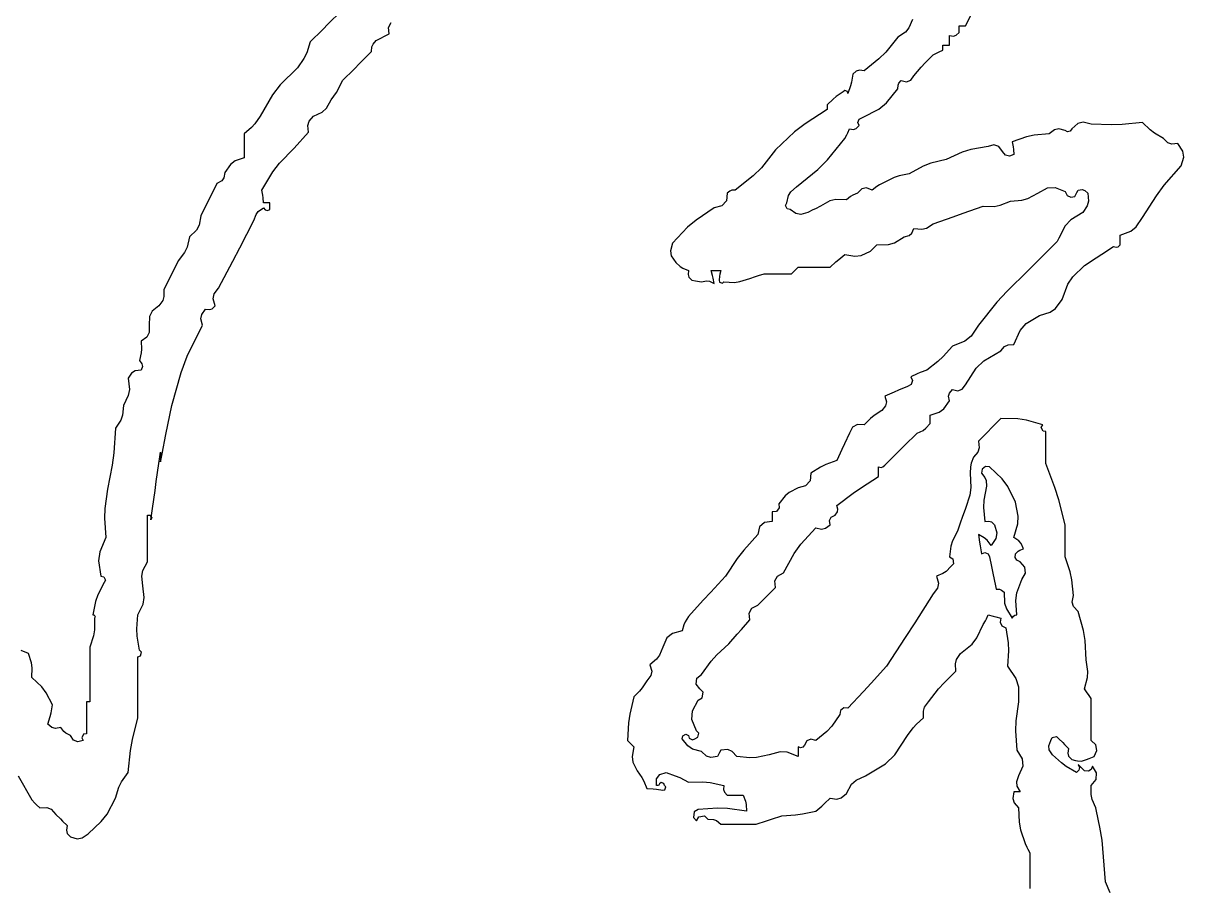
# Model space of a CAD drawing. Header units: inches. Extents: x 0 to 508000, y 0 to 738838.
# Drawn here: x 506960.8 to 507056.8, y 201091.7 to 201163.1 of the extents above; entities that cross this region are included whole.
import ezdxf

# ---------------------------------------------------------------- set-up
doc = ezdxf.new("R2010")
doc.units = ezdxf.units.IN
doc.header["$LTSCALE"] = 1000
doc.header["$MEASUREMENT"] = 0
doc.layers.get('0').update_dxf_attribs({"true_color": 0xffffff})
doc.layers.add('TK-TEXT', color=4, linetype='Continuous', true_color=0x00ffff)

# ---------------------------------------------------------------- blocks, each defined once
blk = doc.blocks.new('A$C4E5A0049')
at = {"lineweight": -3}
for p, q in [((21.6819, 10.7038), (21.6291, 10.651)), ((24.1478, 10.6691), (24.1333, 10.6323)), ((24.377, 10.6413), (24.4107, 10.706)), ((21.6027, 10.6246), (21.5499, 10.5719)), ((21.6291, 10.651), (21.6027, 10.6246)), ((21.888, 10.6351), (21.8996, 10.656)), ((21.8903, 10.6066), (21.888, 10.6351)), ((24.1333, 10.6323), (24.1184, 10.6141)), ((24.3492, 10.6302), (24.3492, 10.6413)), ((24.3492, 10.6413), (24.3603, 10.6413)), ((24.3492, 10.6246), (24.3492, 10.6302)), ((24.3492, 10.6135), (24.3492, 10.6246)), ((24.3603, 10.6413), (24.3659, 10.6413)), ((24.3659, 10.6413), (24.377, 10.6413)), ((21.5499, 10.5719), (21.5346, 10.5246)), ((21.8212, 10.5625), (21.8347, 10.5788)), ((21.8347, 10.5788), (21.857, 10.5899)), ((21.857, 10.5899), (21.8681, 10.5955)), ((21.8681, 10.5955), (21.8903, 10.6066)), ((24.0852, 10.5927), (24.0334, 10.5285)), ((24.1184, 10.6141), (24.0852, 10.5927)), ((24.3075, 10.583), (24.3075, 10.5996)), ((24.3075, 10.5996), (24.325, 10.5977)), ((24.3075, 10.5746), (24.3075, 10.583)), ((24.3075, 10.558), (24.3075, 10.5746)), ((24.325, 10.5977), (24.3364, 10.6015)), ((24.3364, 10.6015), (24.3492, 10.6135)), ((21.5346, 10.5246), (21.523, 10.5013)), ((21.7639, 10.4802), (21.8139, 10.5302)), ((21.8139, 10.5302), (21.8164, 10.5512)), ((21.8164, 10.5512), (21.8212, 10.5625)), ((24.0334, 10.5285), (24.0036, 10.4986)), ((24.2031, 10.4817), (24.2381, 10.5163)), ((24.2381, 10.5163), (24.2547, 10.5246)), ((24.2547, 10.5246), (24.2631, 10.5288)), ((24.2631, 10.5288), (24.2797, 10.5371)), ((24.2797, 10.5496), (24.2797, 10.558)), ((24.2797, 10.558), (24.2908, 10.558)), ((24.2797, 10.5455), (24.2797, 10.5496)), ((24.2797, 10.5371), (24.2797, 10.5455)), ((24.2908, 10.558), (24.2964, 10.558)), ((24.2964, 10.558), (24.3075, 10.558)), ((21.523, 10.5013), (21.4944, 10.4607)), ((21.7389, 10.4552), (21.7639, 10.4802)), ((24.0036, 10.4986), (23.9394, 10.4468)), ((24.1864, 10.4635), (24.2031, 10.4817)), ((21.4944, 10.4607), (21.4198, 10.3867)), ((21.6889, 10.4051), (21.7389, 10.4552)), ((23.8908, 10.4329), (23.885, 10.3991)), ((23.906, 10.4462), (23.8908, 10.4329)), ((23.9194, 10.4501), (23.906, 10.4462)), ((23.9394, 10.4468), (23.9194, 10.4501)), ((24.1412, 10.4065), (24.1547, 10.426)), ((24.1547, 10.426), (24.1864, 10.4635)), ((21.4198, 10.3867), (21.3867, 10.3435)), ((21.6626, 10.3532), (21.6725, 10.3702)), ((21.6725, 10.3702), (21.6889, 10.4051)), ((23.8808, 10.3822), (23.8699, 10.3496)), ((23.885, 10.3991), (23.8808, 10.3822)), ((24.0358, 10.3088), (24.0852, 10.3704)), ((24.0852, 10.3704), (24.0862, 10.3853)), ((24.0862, 10.3853), (24.0895, 10.3937)), ((24.0895, 10.3937), (24.0991, 10.4051)), ((24.0991, 10.4051), (24.1222, 10.3994)), ((24.1222, 10.3994), (24.1412, 10.4065)), ((21.3867, 10.3435), (21.3346, 10.2523)), ((21.62, 10.2858), (21.6402, 10.3218)), ((21.6402, 10.3218), (21.6626, 10.3532)), ((23.8057, 10.3252), (23.7796, 10.301)), ((23.8197, 10.3364), (23.8057, 10.3252)), ((23.8491, 10.3565), (23.8197, 10.3364)), ((23.8559, 10.362), (23.8491, 10.3565)), ((23.8677, 10.3581), (23.8559, 10.362)), ((23.8699, 10.3496), (23.8677, 10.3581)), ((21.5638, 10.2523), (21.6016, 10.269)), ((21.6016, 10.269), (21.62, 10.2858)), ((23.7796, 10.2801), (23.6849, 10.2188)), ((23.7796, 10.301), (23.7796, 10.2926)), ((23.7796, 10.2926), (23.7796, 10.2885)), ((23.7796, 10.2885), (23.7796, 10.2801)), ((23.9324, 10.2454), (24.0026, 10.2816)), ((24.0026, 10.2816), (24.0358, 10.3088)), ((21.3107, 10.2186), (21.2964, 10.2029)), ((21.3346, 10.2523), (21.3107, 10.2186)), ((21.539, 10.2116), (21.5447, 10.2305)), ((21.5447, 10.2305), (21.5638, 10.2523)), ((23.6849, 10.2188), (23.6398, 10.1835)), ((23.9131, 10.2246), (23.9189, 10.2391)), ((23.9185, 10.2107), (23.9131, 10.2246)), ((23.9189, 10.2391), (23.9324, 10.2454)), ((24.8613, 10.2194), (24.8354, 10.1968)), ((24.8853, 10.2254), (24.8613, 10.2194)), ((24.9188, 10.2176), (24.8853, 10.2254)), ((25.0076, 10.2138), (24.9188, 10.2176)), ((25.0526, 10.2152), (25.0076, 10.2138)), ((25.141, 10.2246), (25.0526, 10.2152)), ((25.1741, 10.1932), (25.141, 10.2246)), ((21.2964, 10.2029), (21.2652, 10.1759)), ((21.2652, 10.1759), (21.2652, 10.1343)), ((21.5179, 10.1552), (21.543, 10.1829)), ((21.543, 10.1829), (21.539, 10.2116)), ((23.6398, 10.1835), (23.5573, 10.1065)), ((23.856, 10.1551), (23.8656, 10.1711)), ((23.8656, 10.1711), (23.8698, 10.1795)), ((23.8698, 10.1795), (23.8769, 10.1968)), ((23.8769, 10.1968), (23.8943, 10.1948)), ((23.8943, 10.1948), (23.9058, 10.1986)), ((23.9058, 10.1986), (23.9185, 10.2107)), ((24.6731, 10.1698), (24.6402, 10.1626)), ((24.7382, 10.1759), (24.6731, 10.1698)), ((24.7608, 10.1929), (24.7382, 10.1759)), ((24.7802, 10.1968), (24.7608, 10.1929)), ((24.8076, 10.1898), (24.7802, 10.1968)), ((24.8177, 10.1843), (24.8076, 10.1898)), ((24.8292, 10.1872), (24.8177, 10.1843)), ((24.8354, 10.1968), (24.8292, 10.1872)), ((25.1925, 10.179), (25.1741, 10.1932)), ((25.2313, 10.1551), (25.1925, 10.179)), ((21.2652, 10.1343), (21.2652, 10.1134)), ((21.4805, 10.1134), (21.5054, 10.1413)), ((21.5054, 10.1413), (21.5179, 10.1552)), ((23.7819, 10.0634), (23.856, 10.1551)), ((24.4742, 10.1204), (24.3997, 10.1079)), ((24.4996, 10.1275), (24.4742, 10.1204)), ((24.5207, 10.1205), (24.4996, 10.1275)), ((24.5367, 10.0995), (24.5207, 10.1205)), ((24.6402, 10.1626), (24.5784, 10.1412)), ((24.5784, 10.1412), (24.5825, 10.1192)), ((24.5825, 10.1192), (24.5839, 10.108)), ((25.2501, 10.1366), (25.2313, 10.1551)), ((25.2677, 10.1307), (25.2501, 10.1366)), ((25.2938, 10.1343), (25.2677, 10.1307)), ((25.315, 10.1012), (25.2938, 10.1343)), ((21.2652, 10.0717), (21.2256, 10.0585)), ((21.2652, 10.1134), (21.2652, 10.0717)), ((21.4167, 10.0483), (21.4805, 10.1134)), ((23.5573, 10.1065), (23.4966, 10.0293)), ((24.2936, 10.0648), (24.227, 10.0485)), ((24.3623, 10.0964), (24.2936, 10.0648)), ((24.3997, 10.1079), (24.3623, 10.0964)), ((24.5494, 10.0838), (24.5367, 10.0995)), ((24.5663, 10.0789), (24.5494, 10.0838)), ((24.5854, 10.0856), (24.5663, 10.0789)), ((24.5839, 10.108), (24.5854, 10.0856)), ((25.3077, 10.037), (25.3188, 10.0747)), ((25.3188, 10.0747), (25.315, 10.1012)), ((21.2056, 10.0434), (21.1818, 10.0092)), ((21.2256, 10.0585), (21.2056, 10.0434)), ((21.3881, 10.0112), (21.4167, 10.0483)), ((23.4966, 10.0293), (23.4609, 9.9936)), ((23.6476, 9.9467), (23.7393, 10.0208)), ((23.7393, 10.0208), (23.7819, 10.0634)), ((24.1939, 10.0355), (24.1339, 10.0023)), ((24.227, 10.0485), (24.1939, 10.0355)), ((25.2346, 9.9533), (25.3077, 10.037)), ((21.1679, 9.9724), (21.1471, 9.9606)), ((21.1774, 9.9857), (21.1679, 9.9724)), ((21.1818, 10.0092), (21.1774, 9.9857)), ((21.3416, 9.9328), (21.3881, 10.0112)), ((23.4609, 9.9936), (23.3837, 9.9328)), ((24.0297, 9.9675), (24.0063, 9.9557)), ((24.0694, 9.9863), (24.0297, 9.9675)), ((24.0908, 9.9935), (24.0694, 9.9863)), ((24.1339, 10.0023), (24.0908, 9.9935)), ((21.1471, 9.9606), (21.1193, 9.905)), ((21.3456, 9.9108), (21.3416, 9.9328)), ((23.349, 9.9189), (23.3453, 9.8857)), ((23.3604, 9.9285), (23.349, 9.9189)), ((23.3688, 9.9319), (23.3604, 9.9285)), ((23.3837, 9.9328), (23.3688, 9.9319)), ((23.6136, 9.9087), (23.6235, 9.9251)), ((23.6235, 9.9251), (23.6476, 9.9467)), ((23.9116, 9.9189), (23.8907, 9.9109)), ((23.9294, 9.9373), (23.9116, 9.9189)), ((23.9502, 9.9419), (23.9294, 9.9373)), ((23.9741, 9.9328), (23.9502, 9.9419)), ((23.995, 9.9486), (23.9741, 9.9328)), ((24.0063, 9.9557), (23.995, 9.9486)), ((24.6459, 9.8962), (24.6895, 9.9189)), ((24.6895, 9.9189), (24.7307, 9.9423)), ((24.7307, 9.9423), (24.764, 9.9443)), ((24.764, 9.9443), (24.8076, 9.9259)), ((24.8076, 9.9259), (24.8161, 9.9093)), ((24.8493, 9.905), (24.8549, 9.9161)), ((24.8549, 9.9161), (24.8576, 9.9217)), ((24.8576, 9.9217), (24.8632, 9.9328)), ((24.8632, 9.9328), (24.8807, 9.9348)), ((24.8807, 9.9348), (24.8921, 9.931)), ((24.8921, 9.931), (24.9049, 9.9189)), ((24.9049, 9.9189), (24.9077, 9.8847)), ((25.2009, 9.9084), (25.2346, 9.9533)), ((21.1054, 9.8772), (21.0776, 9.8217)), ((21.1193, 9.905), (21.1054, 9.8772)), ((21.347, 9.8996), (21.3456, 9.9108)), ((21.3485, 9.8772), (21.347, 9.8996)), ((21.3596, 9.8772), (21.3485, 9.8772)), ((21.3652, 9.8772), (21.3596, 9.8772)), ((21.3763, 9.8772), (21.3652, 9.8772)), ((21.3763, 9.8661), (21.3763, 9.8772)), ((21.3763, 9.8606), (21.3763, 9.8661)), ((23.3453, 9.8857), (23.326, 9.864)), ((23.6007, 9.866), (23.606, 9.8772)), ((23.6077, 9.852), (23.6007, 9.866)), ((23.606, 9.8772), (23.6136, 9.9087)), ((23.7917, 9.886), (23.7518, 9.8634)), ((23.8172, 9.8923), (23.7917, 9.886)), ((23.863, 9.8911), (23.8172, 9.8923)), ((23.8805, 9.9051), (23.863, 9.8911)), ((23.8907, 9.9109), (23.8805, 9.9051)), ((24.5013, 9.8624), (24.5267, 9.8669)), ((24.5267, 9.8669), (24.5715, 9.8842)), ((24.5715, 9.8842), (24.6205, 9.8887)), ((24.6205, 9.8887), (24.6459, 9.8962)), ((24.8161, 9.9093), (24.8309, 9.9018)), ((24.8309, 9.9018), (24.8493, 9.905)), ((24.9026, 9.8645), (24.884, 9.8356)), ((24.9077, 9.8847), (24.9026, 9.8645)), ((25.141, 9.8147), (25.2009, 9.9084)), ((21.0776, 9.8217), (21.0701, 9.7814)), ((21.3068, 9.8008), (21.316, 9.8271)), ((21.316, 9.8271), (21.3259, 9.8402)), ((21.3259, 9.8402), (21.3485, 9.8564)), ((21.3485, 9.8564), (21.3558, 9.8476)), ((21.3558, 9.8476), (21.3657, 9.8451)), ((21.3657, 9.8451), (21.3763, 9.8495)), ((21.3763, 9.8495), (21.3763, 9.8606)), ((23.2934, 9.8564), (23.2152, 9.8032)), ((23.326, 9.864), (23.2934, 9.8564)), ((23.6199, 9.8495), (23.6077, 9.852)), ((23.6451, 9.8313), (23.6199, 9.8495)), ((23.6663, 9.8275), (23.6451, 9.8313)), ((23.6963, 9.8356), (23.6663, 9.8275)), ((23.7185, 9.8467), (23.6963, 9.8356)), ((23.7296, 9.8522), (23.7185, 9.8467)), ((23.7518, 9.8634), (23.7296, 9.8522)), ((24.2381, 9.787), (24.3241, 9.8177)), ((24.3241, 9.8177), (24.3672, 9.833)), ((24.3672, 9.833), (24.4534, 9.8634)), ((24.4534, 9.8634), (24.5013, 9.8624)), ((24.884, 9.8356), (24.8315, 9.8046)), ((25.1131, 9.7739), (25.141, 9.8147)), ((21.0701, 9.7814), (21.0585, 9.7599)), ((21.246, 9.684), (21.3068, 9.8008)), ((23.1783, 9.7719), (23.1128, 9.7036)), ((23.2152, 9.8032), (23.1783, 9.7719)), ((24.1459, 9.7463), (24.1547, 9.7661)), ((24.1547, 9.7661), (24.189, 9.7637)), ((24.189, 9.7637), (24.209, 9.7687)), ((24.209, 9.7687), (24.2381, 9.787)), ((24.8073, 9.7788), (24.7798, 9.7244)), ((24.8315, 9.8046), (24.8073, 9.7788)), ((25.0901, 9.7558), (25.1131, 9.7739)), ((21.029, 9.7314), (21.0186, 9.6866)), ((21.0585, 9.7599), (21.029, 9.7314)), ((24.0712, 9.7055), (24.113, 9.7314)), ((24.113, 9.7314), (24.1341, 9.7364)), ((24.1341, 9.7364), (24.1459, 9.7463)), ((24.7757, 9.7161), (24.7729, 9.7105)), ((24.7771, 9.7189), (24.7757, 9.7161)), ((24.7798, 9.7244), (24.7771, 9.7189)), ((25.0438, 9.7383), (25.0901, 9.7558)), ((25.0438, 9.7217), (25.0438, 9.7383)), ((25.0438, 9.7133), (25.0438, 9.7217)), ((21.0186, 9.6866), (21.0081, 9.6639)), ((21.2154, 9.6257), (21.246, 9.684)), ((23.1128, 9.7036), (23.1038, 9.671)), ((23.1038, 9.671), (23.1076, 9.6481)), ((23.9265, 9.6501), (23.9672, 9.6689)), ((23.9672, 9.6689), (23.9783, 9.68)), ((23.9783, 9.68), (23.9838, 9.6855)), ((23.9838, 9.6855), (23.9949, 9.6967)), ((23.9949, 9.6967), (24.0442, 9.6975)), ((24.0442, 9.6975), (24.0712, 9.7055)), ((24.7729, 9.7105), (24.7229, 9.6605)), ((24.9658, 9.6566), (25.016, 9.6897)), ((25.016, 9.6897), (25.0268, 9.6858)), ((25.0268, 9.6858), (25.0361, 9.6881)), ((25.0361, 9.6881), (25.0438, 9.6967)), ((25.0438, 9.6967), (25.0438, 9.7133)), ((20.9804, 9.6272), (20.9554, 9.5772)), ((21.0081, 9.6639), (20.9804, 9.6272)), ((21.154, 9.5091), (21.2154, 9.6257)), ((23.1076, 9.6481), (23.1267, 9.6202)), ((23.1267, 9.6202), (23.146, 9.6026)), ((23.7935, 9.5994), (23.8178, 9.6224)), ((23.8178, 9.6224), (23.8303, 9.6335)), ((23.8303, 9.6335), (23.856, 9.655)), ((23.856, 9.655), (23.9001, 9.6468)), ((23.9001, 9.6468), (23.9265, 9.6501)), ((24.6979, 9.6355), (24.6479, 9.5855)), ((24.7229, 9.6605), (24.6979, 9.6355)), ((24.891, 9.6064), (24.9408, 9.6399)), ((24.9408, 9.6399), (24.9658, 9.6566)), ((20.9554, 9.5772), (20.9429, 9.5522)), ((23.146, 9.6026), (23.1579, 9.5952)), ((23.1579, 9.5952), (23.1823, 9.5855)), ((23.1823, 9.5855), (23.1803, 9.5681)), ((23.1803, 9.5681), (23.1841, 9.5566)), ((23.2851, 9.5633), (23.2795, 9.5855)), ((23.2795, 9.5855), (23.2962, 9.5855)), ((23.2962, 9.5855), (23.3045, 9.5855)), ((23.3045, 9.5855), (23.3212, 9.5855)), ((23.3176, 9.569), (23.3162, 9.5606)), ((23.3212, 9.5855), (23.3176, 9.569)), ((23.4837, 9.5633), (23.5087, 9.5716)), ((23.5087, 9.5716), (23.556, 9.5716)), ((23.556, 9.5716), (23.5796, 9.5716)), ((23.5796, 9.5716), (23.6268, 9.5716)), ((23.6268, 9.5716), (23.6379, 9.5827)), ((23.6379, 9.5827), (23.6435, 9.5883)), ((23.6435, 9.5883), (23.6546, 9.5994)), ((23.6546, 9.5994), (23.7102, 9.5994)), ((23.7102, 9.5994), (23.7379, 9.5994)), ((23.7379, 9.5994), (23.7935, 9.5994)), ((24.6479, 9.5855), (24.5562, 9.4964)), ((24.84, 9.5583), (24.891, 9.6064)), ((20.9429, 9.5522), (20.9179, 9.5022)), ((23.1841, 9.5566), (23.1961, 9.5438)), ((23.1961, 9.5438), (23.2127, 9.5403)), ((23.2127, 9.5403), (23.221, 9.5389)), ((23.221, 9.5389), (23.2378, 9.5369)), ((23.2378, 9.5369), (23.2598, 9.5413)), ((23.2598, 9.5413), (23.2732, 9.5396)), ((23.2732, 9.5396), (23.2934, 9.5299)), ((23.2878, 9.5522), (23.2851, 9.5633)), ((23.2934, 9.5299), (23.2878, 9.5522)), ((23.3162, 9.5606), (23.3142, 9.5438)), ((23.3142, 9.5438), (23.3164, 9.5353)), ((23.3164, 9.5353), (23.3282, 9.5314)), ((23.3282, 9.5314), (23.3351, 9.5369)), ((23.3351, 9.5369), (23.3798, 9.5344)), ((23.3798, 9.5344), (23.4035, 9.5373)), ((23.4035, 9.5373), (23.4462, 9.5508)), ((23.4462, 9.5508), (23.4712, 9.5591)), ((23.4712, 9.5591), (23.4837, 9.5633)), ((24.7937, 9.4605), (24.8185, 9.5261)), ((24.8185, 9.5261), (24.84, 9.5583)), ((20.9187, 9.4732), (20.9137, 9.4564)), ((20.9179, 9.5022), (20.9187, 9.4732)), ((21.1317, 9.4626), (21.1356, 9.4841)), ((21.1356, 9.4841), (21.154, 9.5091)), ((24.5562, 9.4964), (24.5128, 9.4488)), ((20.897, 9.4327), (20.8679, 9.4094)), ((20.9137, 9.4564), (20.897, 9.4327)), ((21.0818, 9.3959), (21.0984, 9.4188)), ((21.0984, 9.4188), (21.1159, 9.4168)), ((21.1159, 9.4168), (21.1273, 9.4206)), ((21.1273, 9.4206), (21.1401, 9.4327)), ((21.1401, 9.4327), (21.1317, 9.4626)), ((24.5128, 9.4488), (24.4325, 9.3494)), ((24.742, 9.4056), (24.7652, 9.4221)), ((24.7652, 9.4221), (24.7937, 9.4605)), ((20.8565, 9.3866), (20.8553, 9.3494)), ((20.8679, 9.4094), (20.8565, 9.3866)), ((21.078, 9.3769), (21.0818, 9.3959)), ((21.0846, 9.3494), (21.078, 9.3769)), ((24.639, 9.3567), (24.6965, 9.391)), ((24.6965, 9.391), (24.742, 9.4056)), ((20.8556, 9.3183), (20.8456, 9.2983)), ((20.8553, 9.3494), (20.8556, 9.3183)), ((21.0195, 9.2157), (21.0846, 9.3494)), ((24.4325, 9.3494), (24.4012, 9.3014)), ((24.5854, 9.266), (24.6127, 9.3271)), ((24.6127, 9.3271), (24.639, 9.3567)), ((20.8456, 9.2983), (20.8206, 9.2799)), ((20.8206, 9.2799), (20.8213, 9.2464)), ((24.3748, 9.2799), (24.3214, 9.2591)), ((24.4012, 9.3014), (24.3748, 9.2799)), ((24.5452, 9.2577), (24.5605, 9.2653)), ((24.5605, 9.2653), (24.5854, 9.266)), ((20.8199, 9.2294), (20.8137, 9.1965)), ((20.8213, 9.2464), (20.8199, 9.2294)), ((20.9927, 9.1452), (21.0195, 9.2157)), ((24.2808, 9.2136), (24.2583, 9.1924)), ((24.3214, 9.2591), (24.2808, 9.2136)), ((24.4565, 9.1962), (24.5298, 9.2382)), ((24.5298, 9.2382), (24.5452, 9.2577)), ((20.8137, 9.1965), (20.8236, 9.1829)), ((20.8256, 9.171), (20.8206, 9.1549)), ((20.8236, 9.1829), (20.8256, 9.171)), ((24.2583, 9.1924), (24.2103, 9.1549)), ((24.377, 9.0923), (24.4224, 9.1636)), ((24.4224, 9.1636), (24.4565, 9.1962)), ((20.7786, 9.1426), (20.765, 9.1201)), ((20.765, 9.1201), (20.7696, 9.0724)), ((20.7945, 9.1525), (20.7786, 9.1426)), ((20.8206, 9.1549), (20.7945, 9.1525)), ((20.9526, 9.0021), (20.9927, 9.1452)), ((24.1681, 9.1394), (24.1408, 9.1271)), ((24.1408, 9.1271), (24.1481, 9.1111)), ((24.182, 9.145), (24.1681, 9.1394)), ((24.2103, 9.1549), (24.182, 9.145)), ((20.7696, 9.0724), (20.7649, 9.0453)), ((24.0882, 9.0684), (24.0687, 9.0601)), ((24.1269, 9.0854), (24.0882, 9.0684)), ((24.1423, 9.0938), (24.1269, 9.0854)), ((24.1481, 9.1111), (24.1423, 9.0938)), ((24.3081, 9.0563), (24.3214, 9.0715)), ((24.3214, 9.0715), (24.3444, 9.0657)), ((24.3444, 9.0657), (24.3634, 9.0728)), ((24.3634, 9.0728), (24.377, 9.0923)), ((20.7649, 9.0453), (20.7442, 9.0021)), ((24.0687, 9.0601), (24.0297, 9.0437)), ((24.0297, 9.0437), (24.0359, 9.0189)), ((24.0359, 9.0189), (24.032, 9.0011)), ((24.2837, 8.9887), (24.3075, 9.0229)), ((24.3043, 9.0429), (24.3081, 9.0563)), ((24.3075, 9.0229), (24.3043, 9.0429)), ((20.7442, 9.0021), (20.74, 8.961)), ((20.9359, 8.9187), (20.9526, 9.0021)), ((24.0158, 8.9812), (23.9831, 8.959)), ((24.032, 9.0011), (24.0158, 8.9812)), ((24.2242, 8.9604), (24.2637, 8.9736)), ((24.2637, 8.9736), (24.2837, 8.9887)), ((20.7323, 8.9393), (20.7095, 8.9048)), ((20.74, 8.961), (20.7323, 8.9393)), ((20.9276, 8.877), (20.9359, 8.9187)), ((23.9109, 8.921), (23.8899, 8.9094)), ((23.9394, 8.9187), (23.9109, 8.921)), ((23.9676, 8.9463), (23.9394, 8.9187)), ((23.9831, 8.959), (23.9676, 8.9463)), ((24.2065, 8.9042), (24.2242, 8.9256)), ((24.2242, 8.9465), (24.2242, 8.9604)), ((24.2242, 8.9395), (24.2242, 8.9465)), ((24.2242, 8.9256), (24.2242, 8.9395)), ((24.5298, 8.9465), (24.4909, 8.9076)), ((24.6029, 8.9453), (24.5298, 8.9465)), ((24.6403, 8.9395), (24.6029, 8.9453)), ((24.7104, 8.9187), (24.6403, 8.9395)), ((24.704, 8.908), (24.7104, 8.9187)), ((20.7095, 8.9048), (20.702, 8.7986)), ((20.9109, 8.7937), (20.9276, 8.877)), ((23.8769, 8.884), (23.8544, 8.8368)), ((23.8899, 8.9094), (23.8769, 8.884)), ((24.113, 8.8284), (24.1686, 8.884)), ((24.1686, 8.884), (24.1941, 8.8949)), ((24.1941, 8.8949), (24.2065, 8.9042)), ((24.4714, 8.8881), (24.4325, 8.8492)), ((24.4909, 8.9076), (24.4714, 8.8881)), ((24.7119, 8.8922), (24.704, 8.908)), ((24.7243, 8.8909), (24.7119, 8.8922)), ((24.7243, 8.8353), (24.7243, 8.8909)), ((23.8433, 8.8132), (23.8213, 8.7659)), ((23.8544, 8.8368), (23.8433, 8.8132)), ((24.0852, 8.8006), (24.113, 8.8284)), ((24.4365, 8.8205), (24.4308, 8.8016)), ((24.4325, 8.8492), (24.4365, 8.8205)), ((24.7243, 8.8076), (24.7243, 8.8353)), ((20.702, 8.7986), (20.695, 8.7454)), ((20.897, 8.752), (20.8998, 8.7714)), ((20.8998, 8.7714), (20.9012, 8.7812)), ((20.9012, 8.7812), (20.904, 8.8006)), ((20.904, 8.8006), (20.904, 8.7839)), ((20.904, 8.7839), (20.904, 8.7756)), ((20.904, 8.7756), (20.904, 8.7589)), ((20.904, 8.7589), (20.9067, 8.7728)), ((20.9067, 8.7728), (20.9081, 8.7798)), ((20.9081, 8.7798), (20.9109, 8.7937)), ((23.8213, 8.7659), (23.7748, 8.7483)), ((24.0297, 8.745), (24.0852, 8.8006)), ((24.4117, 8.7798), (24.4013, 8.7534)), ((24.4308, 8.8016), (24.4117, 8.7798)), ((24.7243, 8.752), (24.7243, 8.8076)), ((20.695, 8.7454), (20.6747, 8.6409)), ((20.8859, 8.6742), (20.897, 8.752)), ((23.7521, 8.737), (23.7102, 8.7103)), ((23.7748, 8.7483), (23.7521, 8.737)), ((24.0019, 8.7214), (24.0019, 8.7381)), ((24.0019, 8.7381), (24.013, 8.7355)), ((24.0019, 8.7131), (24.0019, 8.7214)), ((24.0019, 8.6964), (24.0019, 8.7131)), ((24.013, 8.7355), (24.0211, 8.7375)), ((24.0211, 8.7375), (24.0297, 8.745)), ((24.3983, 8.7386), (24.3978, 8.7103)), ((24.4013, 8.7534), (24.3983, 8.7386)), ((24.4486, 8.728), (24.4464, 8.7103)), ((24.4635, 8.7399), (24.4486, 8.728)), ((24.4812, 8.7381), (24.4635, 8.7399)), ((24.5358, 8.6859), (24.4812, 8.7381)), ((24.7624, 8.6481), (24.7243, 8.752)), ((20.8803, 8.6353), (20.8859, 8.6742)), ((23.7064, 8.6771), (23.6872, 8.6554)), ((23.7102, 8.7103), (23.7064, 8.6771)), ((23.9281, 8.6487), (24.0019, 8.6964)), ((24.3978, 8.7103), (24.4005, 8.6487)), ((24.4464, 8.7103), (24.4612, 8.6918)), ((24.4612, 8.6918), (24.4662, 8.6785)), ((24.4662, 8.6785), (24.4673, 8.6547)), ((24.5595, 8.6534), (24.5358, 8.6859)), ((20.6747, 8.6409), (20.6634, 8.5582)), ((20.8692, 8.5575), (20.8803, 8.6353)), ((23.6165, 8.627), (23.5985, 8.6121)), ((23.6546, 8.6478), (23.6165, 8.627)), ((23.6872, 8.6554), (23.6546, 8.6478)), ((23.8213, 8.5714), (23.8919, 8.6236)), ((23.8919, 8.6236), (23.9281, 8.6487)), ((24.3961, 8.6162), (24.377, 8.5575)), ((24.4005, 8.6487), (24.3961, 8.6162)), ((24.4673, 8.6547), (24.4563, 8.5946)), ((24.5923, 8.5853), (24.5595, 8.6534)), ((24.7792, 8.595), (24.7624, 8.6481)), ((23.5985, 8.6121), (23.5712, 8.5783)), ((23.5712, 8.5783), (23.5733, 8.5607)), ((23.8262, 8.5552), (23.8213, 8.5714)), ((24.4563, 8.5946), (24.4548, 8.5629)), ((24.4548, 8.5629), (24.4603, 8.5019)), ((24.6042, 8.5253), (24.5923, 8.5853)), ((24.8076, 8.488), (24.7792, 8.595)), ((20.6634, 8.5582), (20.662, 8.5157)), ((20.662, 8.5157), (20.6678, 8.4325)), ((20.8484, 8.4491), (20.8484, 8.5297)), ((20.8484, 8.5297), (20.8584, 8.5295)), ((20.8584, 8.5295), (20.8659, 8.5182)), ((20.8623, 8.5089), (20.8651, 8.5283)), ((20.8659, 8.5182), (20.8623, 8.5089)), ((20.8651, 8.5283), (20.8665, 8.5381)), ((20.8665, 8.5381), (20.8692, 8.5575)), ((23.5611, 8.5454), (23.5435, 8.5436)), ((23.5435, 8.5436), (23.5435, 8.5269)), ((23.5435, 8.5269), (23.5435, 8.5186)), ((23.5435, 8.5186), (23.5435, 8.5019)), ((23.5733, 8.5607), (23.5611, 8.5454)), ((23.7903, 8.5064), (23.7977, 8.5213)), ((23.7977, 8.5213), (23.8143, 8.5297)), ((23.8143, 8.5297), (23.8243, 8.5434)), ((23.8243, 8.5434), (23.8262, 8.5552)), ((24.3627, 8.5187), (24.3558, 8.4993)), ((24.377, 8.5575), (24.3627, 8.5187)), ((24.6026, 8.4912), (24.6042, 8.5253)), ((23.4885, 8.479), (23.4809, 8.4464)), ((23.5102, 8.4982), (23.4885, 8.479)), ((23.5435, 8.5019), (23.5102, 8.4982)), ((23.6665, 8.4036), (23.731, 8.4742)), ((23.731, 8.4742), (23.756, 8.4687)), ((23.756, 8.4687), (23.7732, 8.4725)), ((23.7732, 8.4725), (23.7935, 8.488)), ((23.7935, 8.488), (23.7903, 8.5064)), ((24.3558, 8.4993), (24.3422, 8.4603)), ((24.4603, 8.5019), (24.4778, 8.5039)), ((24.4778, 8.5039), (24.4892, 8.5001)), ((24.4892, 8.5001), (24.502, 8.488)), ((24.502, 8.488), (24.5122, 8.453)), ((24.5854, 8.4325), (24.6026, 8.4912)), ((24.8076, 8.4325), (24.8076, 8.488)), ((20.6678, 8.4325), (20.6419, 8.3705)), ((20.8484, 8.4089), (20.8484, 8.4491)), ((23.4809, 8.4464), (23.42, 8.3786)), ((24.3212, 8.4187), (24.3138, 8.3953)), ((24.3422, 8.4603), (24.3212, 8.4187)), ((24.4581, 8.4315), (24.4325, 8.4464)), ((24.4325, 8.4464), (24.4381, 8.413)), ((24.4381, 8.413), (24.4409, 8.3964)), ((24.47, 8.4211), (24.4581, 8.4315)), ((24.4881, 8.3977), (24.47, 8.4211)), ((24.5084, 8.4281), (24.4881, 8.3977)), ((24.5122, 8.453), (24.5084, 8.4281)), ((24.6071, 8.4189), (24.5854, 8.4325)), ((24.6169, 8.4074), (24.6071, 8.4189)), ((24.8076, 8.4047), (24.8076, 8.4325)), ((20.6419, 8.3705), (20.6371, 8.3322)), ((20.8484, 8.3283), (20.8484, 8.4089)), ((23.42, 8.3786), (23.3919, 8.342)), ((23.5921, 8.2797), (23.6379, 8.3636)), ((23.6379, 8.3636), (23.6665, 8.4036)), ((24.3138, 8.3953), (24.3075, 8.3491)), ((24.4409, 8.3964), (24.4464, 8.363)), ((24.4464, 8.363), (24.4604, 8.3685)), ((24.4604, 8.3685), (24.4748, 8.3627)), ((24.4748, 8.3627), (24.4812, 8.3491)), ((24.5908, 8.3469), (24.5923, 8.363)), ((24.5923, 8.363), (24.6045, 8.3737)), ((24.6045, 8.3737), (24.6119, 8.3781)), ((24.6119, 8.3781), (24.627, 8.3839)), ((24.627, 8.3839), (24.6169, 8.4074)), ((24.8076, 8.3491), (24.8076, 8.4047)), ((20.6371, 8.3322), (20.647, 8.2658)), ((20.828, 8.291), (20.8484, 8.3283)), ((23.3919, 8.342), (23.342, 8.2658)), ((24.3075, 8.3491), (24.3224, 8.3411)), ((24.326, 8.3198), (24.3145, 8.3074)), ((24.3224, 8.3411), (24.326, 8.3198)), ((24.4812, 8.3491), (24.4895, 8.3074)), ((24.5982, 8.3345), (24.5908, 8.3469)), ((24.6131, 8.3283), (24.5982, 8.3345)), ((24.6332, 8.3051), (24.6131, 8.3283)), ((24.8285, 8.2843), (24.8076, 8.3491)), ((20.647, 8.2658), (20.6591, 8.2632)), ((20.6591, 8.2632), (20.6661, 8.2492)), ((20.8231, 8.2664), (20.828, 8.291)), ((20.8276, 8.2241), (20.8231, 8.2664)), ((23.342, 8.2658), (23.2778, 8.1966)), ((23.555, 8.2457), (23.5666, 8.2666)), ((23.5666, 8.2666), (23.5921, 8.2797)), ((24.2799, 8.2768), (24.2519, 8.2658)), ((24.2519, 8.2658), (24.2601, 8.2358)), ((24.2935, 8.2859), (24.2799, 8.2768)), ((24.3145, 8.3074), (24.2935, 8.2859)), ((24.4895, 8.3074), (24.4937, 8.2866)), ((24.4937, 8.2866), (24.502, 8.2449)), ((24.6201, 8.2519), (24.6356, 8.2783)), ((24.6356, 8.2783), (24.6332, 8.3051)), ((24.8356, 8.2502), (24.8285, 8.2843)), ((20.6608, 8.238), (20.6341, 8.1855)), ((20.6661, 8.2492), (20.6608, 8.238)), ((20.8338, 8.1738), (20.8276, 8.2241)), ((23.5268, 8.1866), (23.5573, 8.2171)), ((23.5573, 8.2171), (23.555, 8.2457)), ((24.2562, 8.2146), (24.2381, 8.1894)), ((24.2601, 8.2358), (24.2562, 8.2146)), ((24.502, 8.2449), (24.5048, 8.231)), ((24.5048, 8.231), (24.5062, 8.2241)), ((24.5062, 8.2241), (24.5089, 8.2102)), ((24.5992, 8.1938), (24.6201, 8.2519)), ((24.8424, 8.1824), (24.8356, 8.2502)), ((20.6341, 8.1855), (20.624, 8.1567)), ((20.8289, 8.1447), (20.8338, 8.1738)), ((23.2778, 8.1966), (23.2458, 8.1619)), ((23.4809, 8.1407), (23.5115, 8.1713)), ((23.5115, 8.1713), (23.5268, 8.1866)), ((24.2381, 8.1894), (24.1578, 8.0641)), ((24.5089, 8.2102), (24.5239, 8.2092)), ((24.5239, 8.2092), (24.5322, 8.2059)), ((24.5322, 8.2059), (24.5437, 8.1963)), ((24.5437, 8.1963), (24.5459, 8.1498)), ((24.5947, 8.1606), (24.5992, 8.1938)), ((24.8379, 8.1538), (24.8424, 8.1824)), ((20.624, 8.1567), (20.6122, 8.0991)), ((20.8067, 8.0991), (20.8289, 8.1447)), ((23.2458, 8.1619), (23.1823, 8.0921)), ((23.4439, 8.1067), (23.4555, 8.1277)), ((23.4555, 8.1277), (23.4809, 8.1407)), ((24.5459, 8.1498), (24.5537, 8.1247)), ((24.5537, 8.1247), (24.5784, 8.0852)), ((24.5992, 8.0991), (24.5947, 8.1606)), ((24.8437, 8.1344), (24.8379, 8.1538)), ((24.8632, 8.113), (24.8437, 8.1344)), ((24.8859, 8.0316), (24.8632, 8.113)), ((20.6122, 8.0991), (20.6184, 8.0984)), ((20.6184, 8.0984), (20.6223, 8.0905)), ((20.6192, 8.0852), (20.6191, 8.0345)), ((20.6223, 8.0905), (20.6192, 8.0852)), ((20.8012, 8.0381), (20.8067, 8.0991)), ((23.1682, 8.0686), (23.1625, 8.0558)), ((23.1823, 8.0921), (23.1682, 8.0686)), ((23.4103, 8.0364), (23.4462, 8.0782)), ((23.4462, 8.0782), (23.4439, 8.1067)), ((24.1578, 8.0641), (24.1175, 8.0016)), ((24.4534, 8.0574), (24.4629, 8.0734)), ((24.4629, 8.0734), (24.4671, 8.0818)), ((24.4671, 8.0818), (24.4742, 8.0991)), ((24.4742, 8.0991), (24.4964, 8.0935)), ((24.4964, 8.0935), (24.5076, 8.0907)), ((24.5076, 8.0907), (24.5298, 8.0852)), ((24.5298, 8.0852), (24.5266, 8.0668)), ((24.5266, 8.0668), (24.534, 8.052)), ((24.5784, 8.0852), (24.5835, 8.0938)), ((24.5835, 8.0938), (24.5893, 8.0977)), ((24.5893, 8.0977), (24.5992, 8.0991)), ((20.6191, 8.0345), (20.6147, 8.0081)), ((20.8027, 8.0064), (20.8012, 8.0381)), ((23.1123, 8.0192), (23.0889, 7.9997)), ((23.1545, 8.0296), (23.1123, 8.0192)), ((23.1625, 8.0558), (23.1545, 8.0296)), ((23.3559, 7.974), (23.3922, 8.0155)), ((23.3922, 8.0155), (23.4103, 8.0364)), ((24.4267, 7.9999), (24.4534, 8.0574)), ((24.534, 8.052), (24.5506, 8.0435)), ((24.5506, 8.0435), (24.5615, 7.9776)), ((24.893, 7.9889), (24.8859, 8.0316)), ((20.6147, 8.0081), (20.5983, 7.9601)), ((20.8137, 7.9463), (20.8027, 8.0064)), ((23.0889, 7.9997), (23.0711, 7.9601)), ((23.3041, 7.9257), (23.3559, 7.974)), ((24.1175, 8.0016), (24.0366, 7.8768)), ((24.3561, 7.9324), (24.4053, 7.9723)), ((24.4053, 7.9723), (24.4267, 7.9999)), ((24.5615, 7.9776), (24.5629, 7.9433)), ((24.8979, 7.9046), (24.893, 7.9889)), ((20.3344, 7.9324), (20.3029, 7.9451)), ((20.3474, 7.8924), (20.3344, 7.9324)), ((20.5983, 7.9601), (20.5983, 7.8657)), ((20.8067, 7.9185), (20.8175, 7.9224)), ((20.8067, 7.8129), (20.8067, 7.9185)), ((20.8213, 7.9377), (20.8137, 7.9463)), ((20.8175, 7.9224), (20.8213, 7.9377)), ((23.0568, 7.9252), (23.0444, 7.9081)), ((23.0711, 7.9601), (23.0568, 7.9252)), ((23.2801, 7.8989), (23.3041, 7.9257)), ((24.3385, 7.9061), (24.3561, 7.9324)), ((24.5629, 7.9433), (24.5576, 7.8768)), ((20.3503, 7.8702), (20.3474, 7.8924)), ((20.3483, 7.8282), (20.3503, 7.8702)), ((20.5983, 7.8657), (20.5983, 7.8184)), ((23.0444, 7.9081), (23.0156, 7.8837)), ((23.0156, 7.8837), (23.0231, 7.8564)), ((23.2378, 7.8421), (23.2801, 7.8989)), ((24.0366, 7.8768), (23.9706, 7.8039)), ((24.3334, 7.8876), (24.3385, 7.9061)), ((24.3353, 7.856), (24.3334, 7.8876)), ((24.5576, 7.8768), (24.5946, 7.8244)), ((24.905, 7.855), (24.8979, 7.9046)), ((20.3917, 7.7876), (20.3483, 7.8282)), ((20.5983, 7.8184), (20.5983, 7.724)), ((20.8067, 7.7601), (20.8067, 7.8129)), ((23.0017, 7.8143), (22.9825, 7.7843)), ((23.0192, 7.8366), (23.0017, 7.8143)), ((23.0231, 7.8564), (23.0192, 7.8366)), ((23.2157, 7.7996), (23.2186, 7.8258)), ((23.2186, 7.8258), (23.2378, 7.8421)), ((24.2849, 7.8062), (24.3353, 7.856)), ((24.5946, 7.8244), (24.6062, 7.7881)), ((24.891, 7.7795), (24.9035, 7.8281)), ((24.9035, 7.8281), (24.905, 7.855)), ((20.4108, 7.7627), (20.3917, 7.7876)), ((20.4386, 7.7101), (20.4108, 7.7627)), ((22.9712, 7.7701), (22.9461, 7.7448)), ((22.9825, 7.7843), (22.9712, 7.7701)), ((23.2309, 7.7795), (23.2157, 7.7996)), ((23.2448, 7.7657), (23.2309, 7.7795)), ((23.2412, 7.7404), (23.2448, 7.7657)), ((23.9373, 7.7678), (23.8699, 7.6962)), ((23.9706, 7.8039), (23.9373, 7.7678)), ((24.2172, 7.724), (24.2611, 7.7796)), ((24.2611, 7.7796), (24.2849, 7.8062)), ((24.6062, 7.7881), (24.6062, 7.724)), ((24.9021, 7.7629), (24.891, 7.7795)), ((24.9076, 7.7545), (24.9021, 7.7629)), ((20.59, 7.724), (20.5844, 7.724)), ((20.5844, 7.724), (20.5844, 7.6684)), ((20.5928, 7.724), (20.59, 7.724)), ((20.5983, 7.724), (20.5928, 7.724)), ((20.8067, 7.6545), (20.8067, 7.7601)), ((22.9461, 7.7448), (22.9293, 7.6709)), ((23.1988, 7.6844), (23.2239, 7.7309)), ((23.2239, 7.7309), (23.2412, 7.7404)), ((24.2005, 7.7003), (24.2172, 7.724)), ((24.6062, 7.724), (24.5948, 7.6414)), ((24.9188, 7.7379), (24.9076, 7.7545)), ((24.9188, 7.6656), (24.9188, 7.7379)), ((20.4276, 7.6597), (20.4318, 7.6764)), ((20.4318, 7.6764), (20.4386, 7.7101)), ((20.5844, 7.6684), (20.5844, 7.6406)), ((22.9293, 7.6709), (22.9236, 7.6329)), ((23.1969, 7.6478), (23.1988, 7.6844)), ((23.8352, 7.6684), (23.8005, 7.6183)), ((23.8373, 7.6861), (23.8352, 7.6684)), ((23.8522, 7.698), (23.8373, 7.6861)), ((23.8699, 7.6962), (23.8522, 7.698)), ((24.1955, 7.6835), (24.2005, 7.7003)), ((24.1964, 7.6545), (24.1955, 7.6835)), ((24.9188, 7.6295), (24.9188, 7.6656)), ((20.4177, 7.6267), (20.4276, 7.6597)), ((20.4355, 7.6123), (20.4177, 7.6267)), ((20.4508, 7.6084), (20.4355, 7.6123)), ((20.4733, 7.6128), (20.4508, 7.6084)), ((20.4868, 7.5958), (20.4733, 7.6128)), ((20.5844, 7.6406), (20.5844, 7.5851)), ((20.7832, 7.5615), (20.8067, 7.6545)), ((22.9236, 7.6329), (22.9183, 7.5573)), ((23.217, 7.599), (23.1969, 7.6478)), ((23.8005, 7.6183), (23.7788, 7.5951)), ((24.1269, 7.5781), (24.1514, 7.6114)), ((24.1514, 7.6114), (24.1656, 7.627)), ((24.1656, 7.627), (24.1964, 7.6545)), ((24.5948, 7.6414), (24.5934, 7.5988)), ((24.9188, 7.5573), (24.9188, 7.6295)), ((20.4958, 7.5883), (20.4868, 7.5958)), ((20.515, 7.5781), (20.4958, 7.5883)), ((20.5285, 7.5586), (20.515, 7.5781)), ((20.5721, 7.5837), (20.5642, 7.568)), ((20.5642, 7.568), (20.5706, 7.5573)), ((20.5844, 7.5851), (20.5721, 7.5837)), ((20.7747, 7.5138), (20.7832, 7.5615)), ((23.1545, 7.5642), (23.157, 7.5764)), ((23.1796, 7.533), (23.1545, 7.5642)), ((23.157, 7.5764), (23.171, 7.5834)), ((23.171, 7.5834), (23.1823, 7.5781)), ((23.1823, 7.5781), (23.1848, 7.566)), ((23.1848, 7.566), (23.1988, 7.559)), ((23.1988, 7.559), (23.21, 7.5642)), ((23.21, 7.5642), (23.2227, 7.5705)), ((23.2263, 7.5883), (23.217, 7.599)), ((23.2227, 7.5705), (23.2263, 7.5883)), ((23.7104, 7.5621), (23.6931, 7.5547)), ((23.731, 7.5573), (23.7104, 7.5621)), ((23.7788, 7.5951), (23.731, 7.5573)), ((24.0718, 7.4944), (24.1269, 7.5781)), ((24.5934, 7.5988), (24.5992, 7.5156)), ((24.7451, 7.5573), (24.7515, 7.5699)), ((24.7515, 7.5699), (24.7691, 7.5734)), ((24.7691, 7.5734), (24.7798, 7.5642)), ((24.7798, 7.5642), (24.7965, 7.5476)), ((20.5475, 7.5515), (20.5285, 7.5586)), ((20.5706, 7.5573), (20.5475, 7.5515)), ((20.765, 7.4184), (20.7747, 7.5138)), ((22.9183, 7.5573), (22.9294, 7.5462)), ((22.9294, 7.5462), (22.935, 7.5406)), ((22.935, 7.5406), (22.9461, 7.5295)), ((22.9461, 7.5295), (22.9383, 7.4882)), ((23.1994, 7.5199), (23.1796, 7.533)), ((23.2378, 7.5087), (23.1994, 7.5199)), ((23.3212, 7.5156), (23.3156, 7.5045)), ((23.3511, 7.5173), (23.3212, 7.5156)), ((23.3702, 7.5097), (23.3511, 7.5173)), ((23.6652, 7.5251), (23.6546, 7.5295)), ((23.6546, 7.5295), (23.6546, 7.5128)), ((23.6546, 7.5128), (23.6546, 7.5045)), ((23.6751, 7.5276), (23.6652, 7.5251)), ((23.6824, 7.5364), (23.6751, 7.5276)), ((23.6931, 7.5547), (23.6824, 7.5364)), ((24.5992, 7.5156), (24.622, 7.4773)), ((24.7362, 7.5337), (24.7451, 7.5573)), ((24.7382, 7.5158), (24.7362, 7.5337)), ((24.7521, 7.4948), (24.7382, 7.5158)), ((24.7965, 7.5476), (24.8048, 7.5392)), ((24.8048, 7.5392), (24.8215, 7.5225)), ((24.8215, 7.5225), (24.8183, 7.5026)), ((24.9389, 7.5373), (24.9188, 7.5573)), ((24.9327, 7.4878), (24.9436, 7.514)), ((24.9436, 7.514), (24.9389, 7.5373)), ((22.9383, 7.4882), (22.9416, 7.4631)), ((22.9416, 7.4631), (22.96, 7.4253)), ((23.2596, 7.4895), (23.2378, 7.5087)), ((23.2785, 7.4839), (23.2596, 7.4895)), ((23.3073, 7.4878), (23.2785, 7.4839)), ((23.3128, 7.4989), (23.3073, 7.4878)), ((23.3156, 7.5045), (23.3128, 7.4989)), ((23.3906, 7.4878), (23.3702, 7.5097)), ((23.446, 7.4823), (23.3906, 7.4878)), ((23.475, 7.4837), (23.446, 7.4823)), ((23.5296, 7.4948), (23.475, 7.4837)), ((23.578, 7.5074), (23.5296, 7.4948)), ((23.6078, 7.5058), (23.578, 7.5074)), ((23.6546, 7.4878), (23.6078, 7.5058)), ((23.6546, 7.5045), (23.6546, 7.4878)), ((24.0321, 7.4562), (24.0718, 7.4944)), ((24.622, 7.4773), (24.624, 7.4453)), ((24.7908, 7.4606), (24.7521, 7.4948)), ((24.8183, 7.5026), (24.8221, 7.4892)), ((24.8221, 7.4892), (24.8354, 7.4739)), ((24.8354, 7.4739), (24.8519, 7.4704)), ((24.8519, 7.4704), (24.8603, 7.469)), ((24.8603, 7.469), (24.8771, 7.467)), ((24.8771, 7.467), (24.8997, 7.4743)), ((24.8997, 7.4743), (24.9108, 7.4785)), ((24.9108, 7.4785), (24.9327, 7.4878)), ((20.7357, 7.3782), (20.765, 7.4184)), ((22.96, 7.4253), (22.9801, 7.3969)), ((23.0586, 7.4098), (23.085, 7.4184)), ((23.085, 7.4184), (23.1251, 7.4047)), ((23.9463, 7.4045), (24.0321, 7.4562)), ((24.624, 7.4453), (24.6062, 7.4045)), ((24.812, 7.4451), (24.7908, 7.4606)), ((24.8562, 7.4184), (24.812, 7.4451)), ((24.8663, 7.4283), (24.8562, 7.4184)), ((24.8743, 7.442), (24.8632, 7.4531)), ((24.8632, 7.4531), (24.8686, 7.44)), ((24.8686, 7.44), (24.8663, 7.4283)), ((24.8799, 7.4364), (24.8743, 7.442)), ((24.891, 7.4253), (24.8799, 7.4364)), ((24.9071, 7.4238), (24.891, 7.4253)), ((24.9195, 7.4312), (24.9071, 7.4238)), ((24.9257, 7.4461), (24.9195, 7.4312)), ((24.9428, 7.4174), (24.9257, 7.4461)), ((24.9403, 7.3884), (24.9428, 7.4174)), ((20.2894, 7.404), (20.3483, 7.3003)), ((20.724, 7.3548), (20.7357, 7.3782)), ((22.9801, 7.3969), (22.9887, 7.3812)), ((22.9887, 7.3812), (23.0017, 7.3489)), ((23.0433, 7.3628), (23.0441, 7.3906)), ((23.0495, 7.3619), (23.0433, 7.3628)), ((23.0441, 7.3906), (23.0586, 7.4098)), ((23.0542, 7.3643), (23.0495, 7.3619)), ((23.0572, 7.3697), (23.0542, 7.3643)), ((23.0641, 7.3752), (23.0572, 7.3697)), ((23.0759, 7.3713), (23.0641, 7.3752)), ((23.0781, 7.3628), (23.0759, 7.3713)), ((23.0836, 7.3559), (23.0781, 7.3628)), ((23.1251, 7.4047), (23.1447, 7.3963)), ((23.1447, 7.3963), (23.1823, 7.3767)), ((23.1823, 7.3767), (23.2436, 7.3785)), ((23.2436, 7.3785), (23.2751, 7.3757)), ((23.2751, 7.3757), (23.3351, 7.3628)), ((23.3351, 7.3628), (23.3331, 7.3453)), ((23.863, 7.3281), (23.8851, 7.3675)), ((23.8851, 7.3675), (23.9051, 7.3859)), ((23.9051, 7.3859), (23.9463, 7.4045)), ((24.6062, 7.4045), (24.5971, 7.3781)), ((24.5971, 7.3781), (24.599, 7.3591)), ((24.9188, 7.3628), (24.9403, 7.3884)), ((24.9193, 7.323), (24.9188, 7.3628)), ((20.7095, 7.3072), (20.724, 7.3548)), ((23.0017, 7.3489), (23.0296, 7.3486)), ((23.0296, 7.3486), (23.0437, 7.3472)), ((23.0437, 7.3472), (23.0711, 7.3419)), ((23.0711, 7.3419), (23.0796, 7.3441)), ((23.0796, 7.3441), (23.0836, 7.3559)), ((23.3331, 7.3453), (23.3369, 7.3339)), ((23.3369, 7.3339), (23.349, 7.3211)), ((23.349, 7.3211), (23.3767, 7.3211)), ((23.3767, 7.3211), (23.3906, 7.3211)), ((23.3906, 7.3211), (23.4184, 7.3211)), ((23.4184, 7.3211), (23.4272, 7.2942)), ((23.8412, 7.3089), (23.863, 7.3281)), ((24.5854, 7.335), (24.5814, 7.3063)), ((24.5965, 7.335), (24.5854, 7.335)), ((24.602, 7.335), (24.5965, 7.335)), ((24.599, 7.3591), (24.6131, 7.335)), ((24.6131, 7.335), (24.602, 7.335)), ((24.9238, 7.3021), (24.9193, 7.323)), ((20.3483, 7.3003), (20.3622, 7.2864)), ((20.3622, 7.2864), (20.3691, 7.2794)), ((20.3691, 7.2794), (20.383, 7.2655)), ((20.383, 7.2655), (20.4129, 7.2674)), ((20.4129, 7.2674), (20.4321, 7.2597)), ((20.6731, 7.2391), (20.7095, 7.3072)), ((23.3071, 7.2648), (23.2239, 7.2586)), ((23.3497, 7.2634), (23.3071, 7.2648)), ((23.4323, 7.2517), (23.3497, 7.2634)), ((23.4272, 7.2942), (23.4301, 7.2799)), ((23.4301, 7.2799), (23.4323, 7.2517)), ((23.731, 7.2517), (23.7567, 7.2731)), ((23.7567, 7.2731), (23.7692, 7.2842)), ((23.7692, 7.2842), (23.7935, 7.3072)), ((23.7935, 7.3072), (23.8222, 7.3033)), ((23.8222, 7.3033), (23.8412, 7.3089)), ((24.5814, 7.3063), (24.5871, 7.2874)), ((24.5871, 7.2874), (24.6062, 7.2655)), ((24.6062, 7.2655), (24.6081, 7.2034)), ((24.9396, 7.2655), (24.9238, 7.3021)), ((24.9507, 7.21), (24.9396, 7.2655)), ((20.4321, 7.2597), (20.4525, 7.2378)), ((20.4525, 7.2378), (20.4719, 7.2183)), ((20.4719, 7.2183), (20.4816, 7.2086)), ((20.6481, 7.2068), (20.6731, 7.2391)), ((23.2067, 7.2492), (23.2031, 7.2239)), ((23.2031, 7.2239), (23.217, 7.21)), ((23.2239, 7.2586), (23.2067, 7.2492)), ((23.217, 7.21), (23.2264, 7.2272)), ((23.2264, 7.2272), (23.2517, 7.2308)), ((23.2517, 7.2308), (23.2656, 7.2169)), ((23.2656, 7.2169), (23.2893, 7.2158)), ((23.2893, 7.2158), (23.3025, 7.2108)), ((23.3025, 7.2108), (23.3212, 7.1961)), ((23.5184, 7.21), (23.5407, 7.2169)), ((23.5407, 7.2169), (23.5851, 7.2308)), ((23.5851, 7.2308), (23.6439, 7.2356)), ((23.6439, 7.2356), (23.6733, 7.2398)), ((23.6733, 7.2398), (23.731, 7.2517)), ((20.4816, 7.2086), (20.5011, 7.1891)), ((20.5011, 7.1891), (20.4978, 7.1692)), ((20.4978, 7.1692), (20.5017, 7.1557)), ((20.5914, 7.1544), (20.6481, 7.2068)), ((23.3212, 7.1961), (23.3823, 7.1961)), ((23.3823, 7.1961), (23.4129, 7.1961)), ((23.4129, 7.1961), (23.474, 7.1961)), ((23.474, 7.1961), (23.5184, 7.21)), ((24.6081, 7.2034), (24.6139, 7.1715)), ((24.6139, 7.1715), (24.634, 7.1127)), ((24.9563, 7.1822), (24.9507, 7.21)), ((24.9674, 7.1266), (24.9563, 7.1822)), ((20.5017, 7.1557), (20.515, 7.1405)), ((20.515, 7.1405), (20.545, 7.1324)), ((20.545, 7.1324), (20.5662, 7.1363)), ((20.5662, 7.1363), (20.5914, 7.1544)), ((24.634, 7.1127), (24.6423, 7.0961)), ((24.9731, 7.0544), (24.9674, 7.1266)), ((24.6423, 7.0961), (24.6465, 7.0877)), ((24.6465, 7.0877), (24.6548, 7.0711)), ((24.6548, 7.0711), (24.6548, 7.0099)), ((24.9759, 7.0183), (24.9731, 7.0544)), ((24.9813, 6.946), (24.9759, 7.0183)), ((24.6548, 7.0099), (24.6548, 6.9794)), ((24.6548, 6.9794), (24.6548, 6.9182)), ((25.0006, 6.8996), (24.9813, 6.946))]:
    blk.add_line(p, q, dxfattribs=at)
blk = doc.blocks.new('+A9S5D+9F')
at = {"layer": 'TK-TEXT', "xscale": 38.34000000000001, "yscale": 38.34000000000001}
blk.add_blockref('A$C4E5A0049', (107505.12, -5844.16), dxfattribs=at)

msp = doc.modelspace()

# ---------------------------------------------------------------- block references
at = {"xscale": 0.5, "yscale": 0.5}
msp.add_blockref('+A9S5D+9F', (452818.908, 203881.009), dxfattribs=at)

doc.saveas('drawing.dxf')
